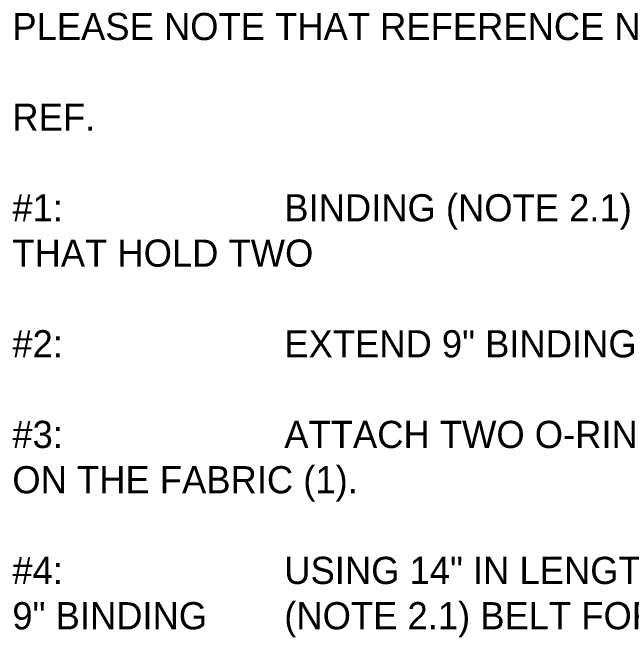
# Model space of a CAD drawing. Header units: inches. Extents: x 1631 to 16634, y 11819 to 13981.
# Drawn here: x 3554.3 to 3629.4, y 12079.4 to 12155.3 of the extents above; entities that cross this region are included whole.
import ezdxf

# ---------------------------------------------------------------- set-up
doc = ezdxf.new("R2010")
doc.units = ezdxf.units.IN
doc.header["$MEASUREMENT"] = 0
doc.layers.add('PEN2', color=95, linetype='Continuous')

msp = doc.modelspace()

# ---------------------------------------------------------------- texts
at = {"layer": 'PEN2', "insert": (3554.30533, 12155.20918), "char_height": 3.3, "width": 237.460091, "attachment_point": 1}
msp.add_mtext('\\pt91.8192;{\\C0;PLEASE NOTE THAT REFERENCE NUMBERS ARE RELEVANT TO NUMBERS IN THE ENLARGED VIEW.\\P\\PREF.^IDESCRIPTION\\P\\P\\pt33,91.8192;#1:^IBINDING (NOTE 2.1) EXTEND 5" AND STICHES (ST1) ^IBACK TO ^IITSELF TO FORM A LOOP THAT HOLD TWO ^I0-RINGS (5). \\P\\pt91.8192;\\P\\pt33;#2: ^IEXTEND 9" BINDING (NOTE 2.1) AS A BELT FOR ^IO-RING TIGHTING. \\P\\pt91.8192;\\P\\pt33;#3:^IATTACH TWO O-RINGS (5) TO 5" IN LENGTH OF ^IFOLDED BINDING (NOTE ^I2.1) STICHED (ST1) ON THE FABRIC (1).\\P\\pt91.8192;\\P\\pt33;#4:^IUSING 14" IN LENGTH OF BINDING (NOTE 2.1), SEW ^I5" TO THE FABRIC ^I(1) AND LEAVE A 9" BINDING ^I(NOTE 2.1) BELT FOR O-RING (5) ^ITIGHTING.\\P\\pt91.8192;\\P\\P\\P\\P\\P }', dxfattribs=at)

doc.saveas('drawing.dxf')
